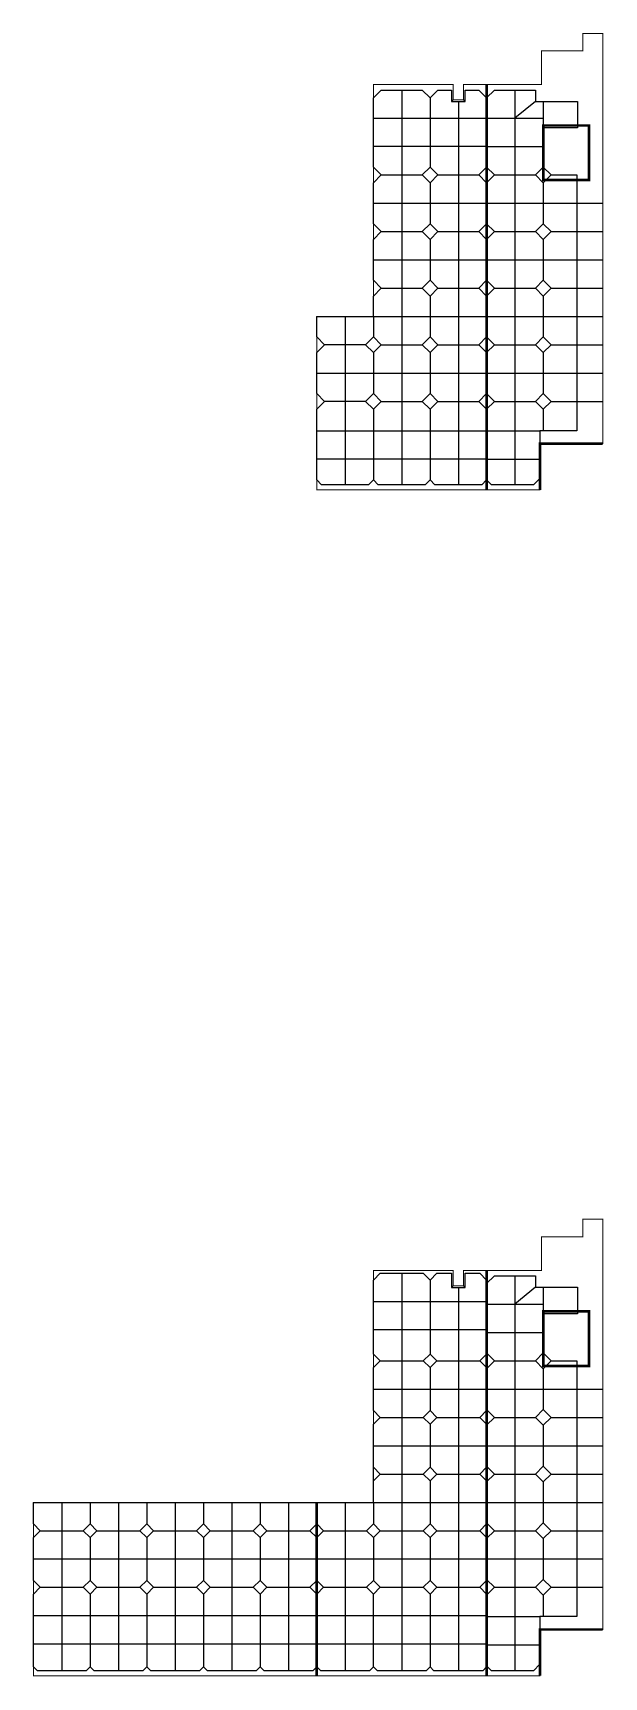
# Model space of a CAD drawing. Header units: millimetres. Extents: x -552870 to 1405794, y -1345622 to 197746.
# Drawn here: x -157770 to -46870, y -866659 to -547209 of the extents above; entities that cross this region are included whole.
import ezdxf

# ---------------------------------------------------------------- set-up
doc = ezdxf.new("R2010")
doc.units = ezdxf.units.MM
doc.header["$LTSCALE"] = 1000
doc.header["$MEASUREMENT"] = 0
doc.layers.get('0').update_dxf_attribs({"linetype": 'CONTINUOUS'})

msp = doc.modelspace()

# ---------------------------------------------------------------- linework, layer by layer
at = {"color": 2, "ltscale": 10000, "const_width": 200}
for points in [[(-47120, -627007), (-47120, -547309), (-51005, -547309), (-51005, -550724), (-59045, -550724), (-59045, -557234), (-69670, -557234), (-69670, -636009), (-59320, -636009), (-59320, -627009), (-47120, -627007)], [(-91670, -557234), (-91670, -602309), (-102670, -602311), (-102670, -636009), (-69670, -636009), (-69670, -557234), (-74170, -557234), (-74170, -560234), (-76170, -560234), (-76170, -557234), (-91670, -557234)], [(-58670, -565209), (-58670, -575809), (-49820, -575809), (-49820, -565209), (-58670, -565209)], [(-47120, -857407), (-47120, -777709), (-51005, -777709), (-51005, -781124), (-59045, -781124), (-59045, -787634), (-69670, -787634), (-69670, -866409), (-59320, -866409), (-59320, -857409), (-47120, -857407)], [(-69670, -866409), (-102670, -866409), (-102672, -832709), (-91671, -832709), (-91670, -787634), (-76170, -787634), (-76170, -790634), (-74170, -790634), (-74170, -787634), (-69670, -787634), (-69670, -866409)], [(-58670, -795609), (-58670, -806209), (-49820, -806209), (-49820, -795609), (-58670, -795609)], [(-157670, -832719), (-157670, -866409), (-102670, -866409), (-102670, -832709), (-157670, -832719), (-157670, -866409)]]:
    msp.add_lwpolyline(points, dxfattribs=at)
at = {"color": 114, "ltscale": 10000, "true_color": 0x139b48}
for points in [[(-69670, -634059), (-70620, -635009), (-79720, -635009), (-80670, -634059), (-81620, -635009), (-90720, -635009), (-91670, -634059), (-92620, -635009), (-101720, -635009), (-102670, -634059), (-102670, -620334), (-101146, -618809), (-102670, -617285), (-102670, -609334), (-101146, -607809), (-102670, -606285), (-102670, -602309), (-91670, -602309), (-91670, -598334), (-90146, -596809), (-91670, -595285), (-91670, -587334), (-90146, -585809), (-91670, -584285), (-91670, -576334), (-90146, -574809), (-91670, -573285), (-91670, -559809), (-90170, -558309), (-82170, -558309), (-80670, -559809), (-79170, -558309), (-76470, -558309), (-76470, -560534), (-73870, -560534), (-73870, -558309), (-71170, -558309), (-69670, -559809)], [(-86170, -558309), (-86170, -596809), (-86170, -635009)], [(-64170, -558309), (-64170, -596809), (-64170, -635009)], [(-80670, -559809), (-80670, -573285)], [(-76170, -560234), (-76470, -560534)], [(-75170, -560534), (-75170, -596809), (-75170, -635009)], [(-74170, -560234), (-73870, -560534)], [(-60170, -560509), (-64170, -563809)], [(-58670, -560509), (-58670, -565659)], [(-91670, -563809), (-69670, -563809)], [(-69670, -563809), (-58670, -563809)], [(-69670, -569309), (-91669, -569309)], [(-69670, -569309), (-58670, -569309)], [(-90146, -574809), (-82194, -574809)], [(-80670, -573285), (-82194, -574809), (-80670, -576334), (-79146, -574809), (-80670, -573285)], [(-79146, -574809), (-71194, -574809)], [(-69670, -573285), (-71194, -574809), (-69670, -576334)], [(-68146, -574809), (-60194, -574809)], [(-58670, -573285), (-60194, -574809), (-58670, -576334), (-57146, -574809)], [(-80670, -576334), (-80670, -584285)], [(-58670, -576334), (-58670, -584285)], [(-91670, -580309), (-69670, -580309)], [(-69670, -580309), (-47122, -580309)], [(-80670, -584285), (-82194, -585809), (-80670, -587334), (-79146, -585809), (-80670, -584285)], [(-69670, -584285), (-71194, -585809), (-69670, -587334)], [(-58670, -584285), (-60194, -585809), (-58670, -587334), (-57146, -585809), (-58670, -584285)], [(-90146, -585809), (-82194, -585809)], [(-80670, -587334), (-80670, -595285)], [(-79146, -585809), (-71194, -585809)], [(-68146, -585809), (-60194, -585809)], [(-58670, -587334), (-58670, -595285)], [(-57146, -585809), (-47120, -585809)], [(-91670, -591309), (-69670, -591309)], [(-69670, -591309), (-47122, -591309)], [(-90146, -596809), (-82194, -596809)], [(-80670, -595285), (-82194, -596809), (-80670, -598334), (-79146, -596809), (-80670, -595285)], [(-79146, -596809), (-71194, -596809)], [(-69670, -595285), (-71194, -596809), (-69670, -598334)], [(-68146, -596809), (-60194, -596809)], [(-58670, -595285), (-60194, -596809), (-58670, -598334), (-57146, -596809), (-58670, -595285)], [(-57146, -596809), (-47120, -596809)], [(-80670, -598334), (-80670, -606285)], [(-58670, -598334), (-58670, -606285)], [(-97170, -602310), (-97170, -635009)], [(-91671, -602309), (-69670, -602309)], [(-91670, -602309), (-91670, -606285)], [(-69670, -602309), (-47122, -602309)], [(-91670, -606285), (-93194, -607809), (-91670, -609334), (-90146, -607809), (-91670, -606285)], [(-80670, -606285), (-82194, -607809), (-80670, -609334), (-79146, -607809), (-80670, -606285)], [(-69670, -606285), (-71194, -607809), (-69670, -609334)], [(-58670, -606285), (-60194, -607809), (-58670, -609334), (-57146, -607809), (-58670, -606285)], [(-93194, -607809), (-101146, -607809)], [(-91670, -609334), (-91670, -617285)], [(-90146, -607809), (-82194, -607809)], [(-80670, -609334), (-80670, -617285)], [(-79146, -607809), (-71194, -607809)], [(-68146, -607809), (-60194, -607809)], [(-58670, -609334), (-58670, -617285)], [(-57146, -607809), (-47120, -607809)], [(-102670, -613309), (-69670, -613309)], [(-69670, -613309), (-47122, -613309)], [(-93194, -618809), (-101146, -618809)], [(-91670, -617285), (-93194, -618809), (-91670, -620334), (-90146, -618809), (-91670, -617285)], [(-90146, -618809), (-82194, -618809)], [(-80670, -617285), (-82194, -618809), (-80670, -620334), (-79146, -618809), (-80670, -617285)], [(-79146, -618809), (-71194, -618809)], [(-69670, -617285), (-71194, -618809), (-69670, -620334)], [(-68146, -618809), (-60194, -618809)], [(-58670, -617285), (-60194, -618809), (-58670, -620334), (-57146, -618809), (-58670, -617285)], [(-57146, -618809), (-47120, -618809)], [(-91670, -620334), (-91670, -634059)], [(-80670, -620334), (-80670, -634059)], [(-58670, -620334), (-58670, -624509)], [(-102670, -624509), (-69670, -624509)], [(-69670, -624509), (-59320, -624509)], [(-69670, -630009), (-102670, -630009)], [(-69670, -630009), (-59320, -630009)], [(-69670, -864635), (-70444, -865409), (-79896, -865409), (-80670, -864635), (-81444, -865409), (-90896, -865409), (-91670, -864635), (-92444, -865409), (-101896, -865409), (-102670, -864635), (-102671, -850533), (-101346, -849209), (-102670, -847885), (-102671, -839533), (-101346, -838209), (-102670, -836885), (-102671, -832709), (-102670, -832709), (-91670, -832709), (-91670, -828534), (-90346, -827209), (-91670, -825885), (-91671, -817533), (-90346, -816209), (-91670, -814885), (-91670, -806534), (-90346, -805209), (-91670, -803885), (-91670, -789534), (-90346, -788209), (-81994, -788209), (-80670, -789534), (-79346, -788209), (-76470, -788209), (-76470, -790934), (-73870, -790934), (-73870, -788209), (-70994, -788209), (-69670, -789534)], [(-86170, -788209), (-86170, -827209)], [(-64170, -788709), (-64170, -827209), (-64170, -865409)], [(-80670, -789534), (-80670, -803885)], [(-76170, -790634), (-76470, -790934)], [(-75170, -790934), (-75170, -827209)], [(-74170, -790634), (-73870, -790934)], [(-60170, -790909), (-64170, -794209)], [(-58670, -790909), (-58670, -796059)], [(-91670, -793709), (-69670, -793709)], [(-69670, -794209), (-58670, -794209)], [(-69670, -799209), (-91670, -799209)], [(-69670, -799709), (-58670, -799709)], [(-80670, -803885), (-81994, -805209), (-80670, -806534), (-79346, -805209), (-80670, -803885)], [(-69670, -803885), (-70994, -805209), (-69670, -806534)], [(-58670, -803685), (-60194, -805209), (-58670, -806734), (-57146, -805209)], [(-90346, -805209), (-81994, -805209)], [(-80670, -806534), (-80670, -814885)], [(-79346, -805209), (-70994, -805209)], [(-68146, -805209), (-60194, -805209)], [(-58670, -806734), (-58670, -814685)], [(-91671, -810709), (-69670, -810709)], [(-69670, -810709), (-47122, -810709)], [(-90346, -816209), (-81994, -816209)], [(-80670, -814885), (-81994, -816209), (-80670, -817534), (-79346, -816209), (-80670, -814885)], [(-80670, -817534), (-80670, -825885)], [(-79346, -816209), (-70994, -816209)], [(-69670, -814885), (-70994, -816209), (-69670, -817534)], [(-68146, -816209), (-60194, -816209)], [(-58670, -814685), (-60194, -816209), (-58670, -817734), (-57146, -816209), (-58670, -814685)], [(-58670, -817734), (-58670, -825685)], [(-57146, -816209), (-47120, -816209)], [(-91671, -821709), (-69670, -821709)], [(-69670, -821709), (-47122, -821709)], [(-90346, -827209), (-81994, -827209)], [(-86170, -827209), (-86170, -865409)], [(-80670, -825885), (-81994, -827209), (-80670, -828534), (-79346, -827209), (-80670, -825885)], [(-79346, -827209), (-70994, -827209)], [(-75170, -827209), (-75170, -865409)], [(-69670, -825885), (-70994, -827209), (-69670, -828534)], [(-68146, -827209), (-60194, -827209)], [(-58670, -825685), (-60194, -827209), (-58670, -828734), (-57146, -827209), (-58670, -825685)], [(-57146, -827209), (-47120, -827209)], [(-80670, -828534), (-80670, -836885)], [(-58670, -828734), (-58670, -836685)], [(-102670, -864635), (-103444, -865409), (-112896, -865409), (-113670, -864635), (-114444, -865409), (-123896, -865409), (-124670, -864635), (-125444, -865409), (-134896, -865409), (-135670, -864635), (-136444, -865409), (-145896, -865409), (-146670, -864635), (-147444, -865409), (-156896, -865409), (-157670, -864635), (-157670, -850534), (-156346, -849209), (-157670, -847885), (-157670, -839534), (-156346, -838209), (-157670, -836885), (-157670, -832709), (-102670, -832709)], [(-152170, -832709), (-152170, -865409)], [(-146670, -832709), (-146670, -836885)], [(-141170, -832709), (-141170, -865409)], [(-135670, -832709), (-135670, -836885)], [(-130170, -832709), (-130170, -865409)], [(-124670, -832709), (-124670, -836885)], [(-119170, -832709), (-119170, -865409)], [(-113670, -832709), (-113670, -836885)], [(-108170, -832709), (-108170, -865409)], [(-97170, -832709), (-97170, -865409)], [(-91671, -832709), (-69670, -832709)], [(-91670, -832709), (-91670, -836885)], [(-69670, -832709), (-47122, -832709)], [(-146670, -836885), (-147994, -838209), (-146670, -839534), (-145346, -838209), (-146670, -836885)], [(-135670, -836885), (-136994, -838209), (-135670, -839534), (-134346, -838209), (-135670, -836885)], [(-124670, -836885), (-125994, -838209), (-124670, -839534), (-123346, -838209), (-124670, -836885)], [(-113670, -836885), (-114994, -838209), (-113670, -839534), (-112346, -838209), (-113670, -836885)], [(-102670, -836885), (-103994, -838209), (-102670, -839534)], [(-91670, -836885), (-92994, -838209), (-91670, -839534), (-90346, -838209), (-91670, -836885)], [(-80670, -836885), (-81994, -838209), (-80670, -839534), (-79346, -838209), (-80670, -836885)], [(-69670, -836885), (-70994, -838209), (-69670, -839534)], [(-58670, -836685), (-60194, -838209), (-58670, -839734), (-57146, -838209), (-58670, -836685)], [(-156346, -838209), (-147994, -838209)], [(-146670, -839534), (-146670, -847885)], [(-145346, -838209), (-136994, -838209)], [(-135670, -839534), (-135670, -847885)], [(-134346, -838209), (-125994, -838209)], [(-124670, -839534), (-124670, -847885)], [(-123346, -838209), (-114994, -838209)], [(-113670, -839534), (-113670, -847885)], [(-112346, -838209), (-103994, -838209)], [(-101346, -838209), (-92994, -838209)], [(-91670, -839534), (-91670, -847885)], [(-90346, -838209), (-81994, -838209)], [(-80670, -839534), (-80670, -847885)], [(-79346, -838209), (-70994, -838209)], [(-68146, -838209), (-60194, -838209)], [(-58670, -839734), (-58670, -847685)], [(-57146, -838209), (-47120, -838209)], [(-157670, -843709), (-102670, -843709)], [(-102670, -843709), (-69670, -843709)], [(-69670, -843709), (-47122, -843709)], [(-156346, -849209), (-147994, -849209)], [(-146670, -847885), (-147994, -849209), (-146670, -850534), (-145346, -849209), (-146670, -847885)], [(-145346, -849209), (-136994, -849209)], [(-135670, -847885), (-136994, -849209), (-135670, -850534), (-134346, -849209), (-135670, -847885)], [(-134346, -849209), (-125994, -849209)], [(-124670, -847885), (-125994, -849209), (-124670, -850534), (-123346, -849209), (-124670, -847885)], [(-123346, -849209), (-114994, -849209)], [(-113670, -847885), (-114994, -849209), (-113670, -850534), (-112346, -849209), (-113670, -847885)], [(-112346, -849209), (-103994, -849209)], [(-102670, -847885), (-103994, -849209), (-102670, -850534)], [(-101346, -849209), (-92994, -849209)], [(-91670, -847885), (-92994, -849209), (-91670, -850534), (-90346, -849209), (-91670, -847885)], [(-90346, -849209), (-81994, -849209)], [(-80670, -847885), (-81994, -849209), (-80670, -850534), (-79346, -849209), (-80670, -847885)], [(-79346, -849209), (-70994, -849209)], [(-69670, -847885), (-70994, -849209), (-69670, -850534)], [(-68146, -849209), (-60194, -849209)], [(-58670, -847685), (-60194, -849209), (-58670, -850734), (-57146, -849209), (-58670, -847685)], [(-57146, -849209), (-47120, -849209)], [(-146670, -850534), (-146670, -864635)], [(-135670, -850534), (-135670, -864635)], [(-124670, -850534), (-124670, -864635)], [(-113670, -850534), (-113670, -864635)], [(-91670, -864635), (-91670, -850534)], [(-80670, -850534), (-80670, -864635)], [(-58670, -850734), (-58670, -854909)], [(-157670, -854709), (-102670, -854709)], [(-102670, -854709), (-69670, -854709)], [(-69670, -854909), (-59320, -854909)], [(-157670, -860209), (-102670, -860209)], [(-102670, -860209), (-69670, -860209)], [(-69670, -860409), (-59320, -860409)]]:
    msp.add_lwpolyline(points, dxfattribs=at)
at = {"color": 1, "ltscale": 10000, "const_width": 500}
for points in [[(-69670, -557234), (-69670, -636009)], [(-47120, -627007), (-59320, -627009), (-59320, -636009)], [(-69670, -787634), (-69670, -866409)], [(-102671, -832709), (-102670, -866409)], [(-47120, -857407), (-59320, -857409), (-59320, -866409)]]:
    msp.add_lwpolyline(points, dxfattribs=at)
at = {"color": 114, "ltscale": 10000, "true_color": 0x139b48}
for points in [[(-57146, -574809), (-52145, -574809), (-52145, -624509), (-59320, -624509), (-59320, -633759), (-60570, -635009), (-68720, -635009), (-69670, -634059), (-69670, -620334), (-68146, -618809), (-69670, -617285), (-69670, -609334), (-68146, -607809), (-69670, -606285), (-69670, -598334), (-68146, -596809), (-69670, -595285), (-69670, -587334), (-68146, -585809), (-69670, -584285), (-69670, -576334), (-68146, -574809), (-69670, -573285), (-69670, -559809), (-68170, -558309), (-60170, -558309), (-60170, -560509), (-52045, -560509), (-52045, -565659), (-58670, -565659), (-58670, -573285)], [(-57146, -805209), (-52145, -805209), (-52145, -854909), (-59320, -854909), (-59320, -864159), (-60570, -865409), (-68720, -865409), (-69670, -864459), (-69670, -850734), (-68146, -849209), (-69670, -847685), (-69670, -839734), (-68146, -838209), (-69670, -836685), (-69670, -828734), (-68146, -827209), (-69670, -825685), (-69670, -817734), (-68146, -816209), (-69670, -814685), (-69670, -806734), (-68146, -805209), (-69670, -803685), (-69670, -790209), (-68170, -788709), (-60170, -788709), (-60170, -790909), (-52045, -790909), (-52045, -796059), (-58670, -796059), (-58670, -803685)]]:
    msp.add_lwpolyline(points, close=True, dxfattribs=at)
at = {"color": 1, "ltscale": 10000, "const_width": 500}
for points in [[(-58670, -565209), (-58670, -565659), (-58670, -575809), (-49820, -575809), (-49820, -574809), (-49820, -565209)], [(-58670, -795609), (-58670, -796059), (-58670, -806209), (-49820, -806209), (-49820, -805209), (-49820, -795609)]]:
    msp.add_lwpolyline(points, close=True, dxfattribs=at)

doc.saveas('drawing.dxf')
